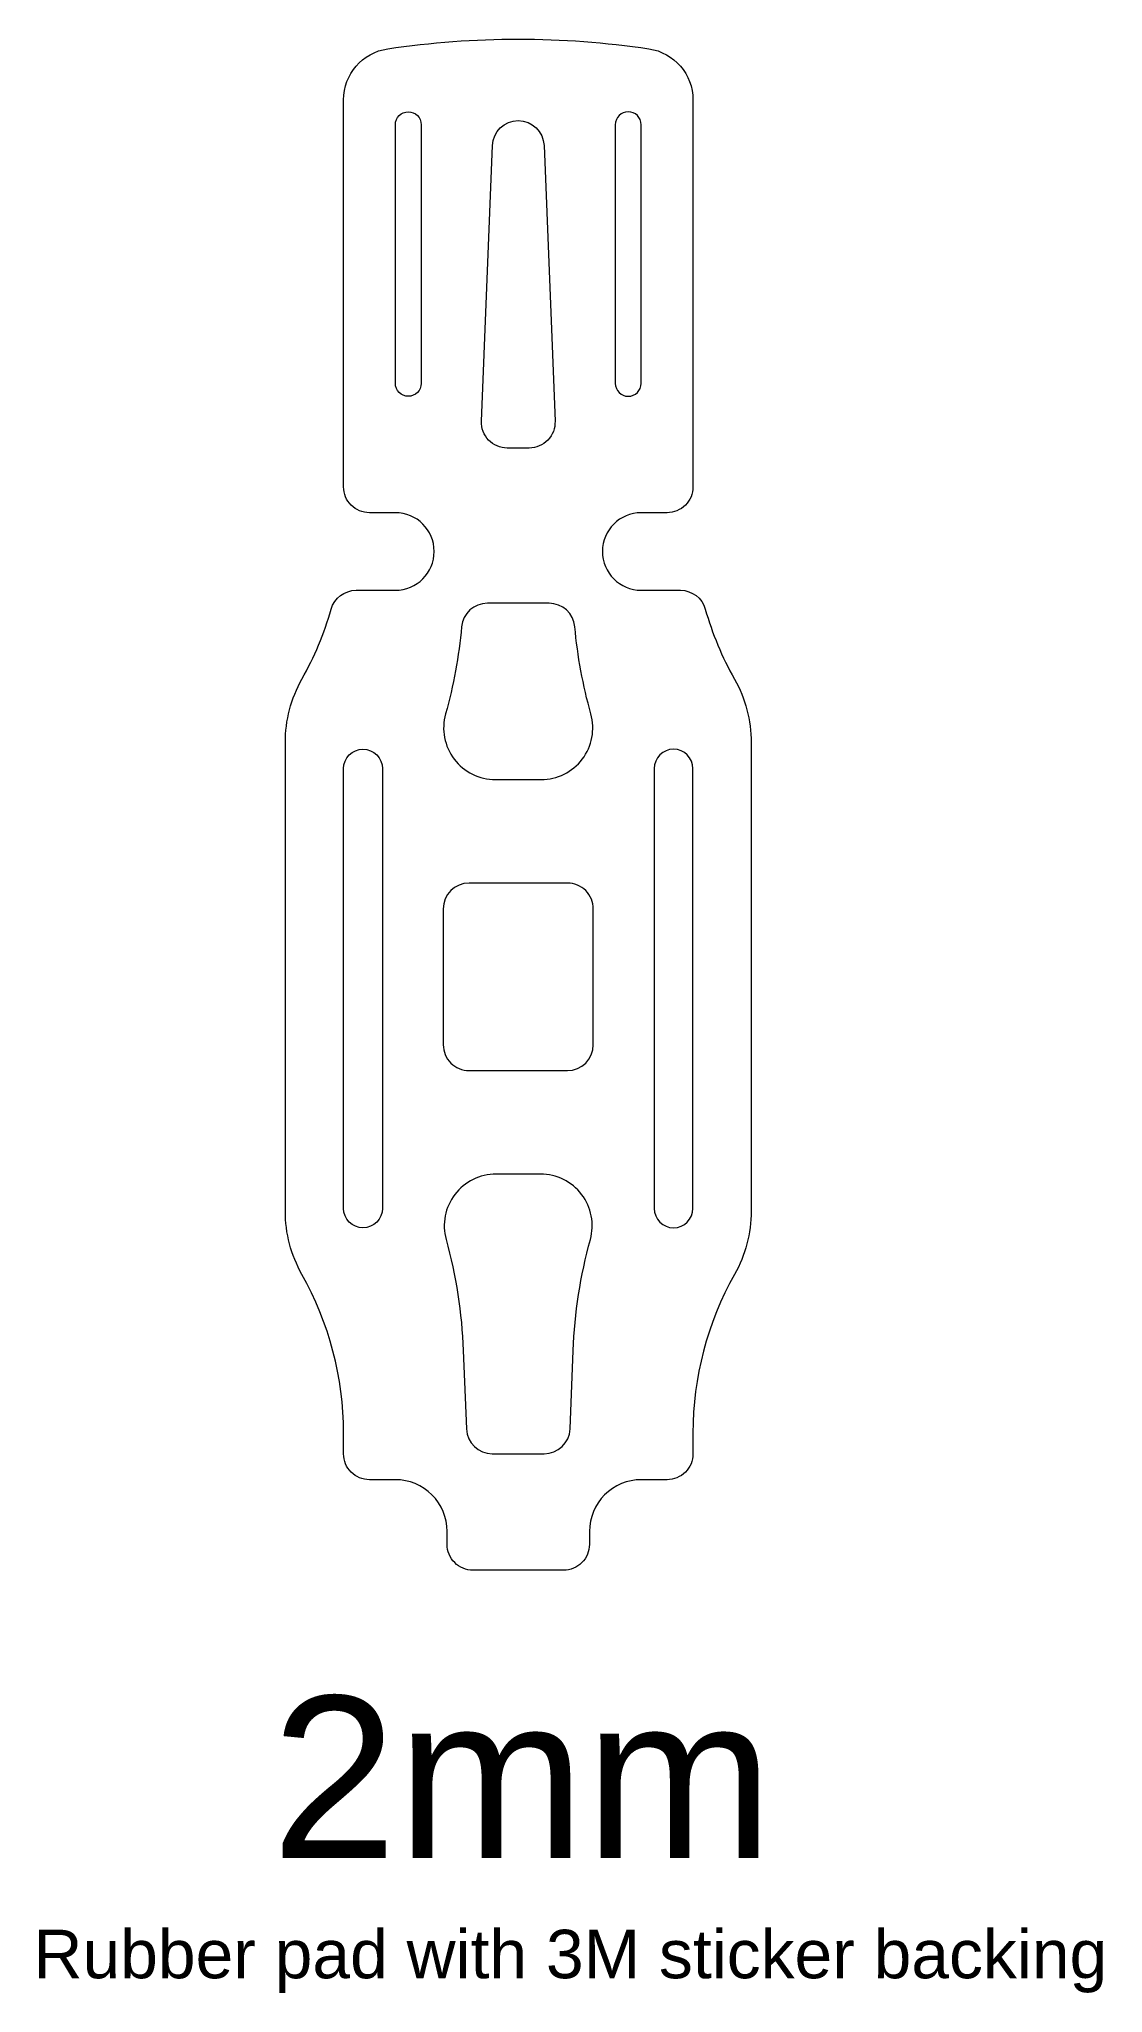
# Model space of a CAD drawing. Header units: millimetres. Extents: x 66 to 148, y 66 to 217.
import ezdxf

# ---------------------------------------------------------------- set-up
doc = ezdxf.new("R2010")
doc.units = ezdxf.units.MM
doc.layers.add('6', color=250, linetype='Continuous')
doc.layers.add('Draw', color=1, linetype='Continuous')
doc.styles.get("Standard").update_dxf_attribs({"font": 'arial.ttf'})

msp = doc.modelspace()

# ---------------------------------------------------------------- linework, layer by layer
at = {"layer": '6', "lineweight": 0}
for points in [[(84.74, 126.72), (84.74, 162.94, -0.128879), (86.02, 167.85, 0.058893), (88.28, 173.26, -0.335114), (90.2, 174.72), (93.24, 174.72, 1), (93.24, 180.72), (91.24, 180.72, -0.414214), (89.24, 182.72), (89.24, 212.64, -0.371554), (92.65, 216.59, -0.07404), (112.83, 216.59, -0.371554), (116.24, 212.64), (116.24, 182.72, -0.414214), (114.24, 180.72), (112.24, 180.72, 1), (112.24, 174.72), (115.27, 174.72, -0.335114), (117.19, 173.26, 0.058893), (119.45, 167.85, -0.128879), (120.74, 162.94), (120.74, 126.72, -0.128879), (119.45, 121.82, 0.128879), (116.24, 109.56), (116.24, 107.95, -0.414214), (114.24, 105.95), (112.24, 105.95, 0.414214), (108.24, 101.95), (108.24, 100.95, -0.414214), (106.24, 98.95), (99.24, 98.95, -0.414214), (97.24, 100.95), (97.24, 101.95, 0.414214), (93.24, 105.95), (91.24, 105.95, -0.414214), (89.24, 107.95), (89.24, 109.56, 0.128879), (86.02, 121.82, -0.128879)], [(93.24, 210.72, -1), (95.24, 210.72), (95.24, 190.72, -1), (93.24, 190.72)], [(112.24, 210.72, 1), (110.24, 210.72), (110.24, 190.72, 1), (112.24, 190.72)], [(104.73, 209.12), (105.58, 187.8, -0.425903), (103.58, 185.72), (101.89, 185.72, -0.425903), (99.89, 187.8), (100.74, 209.12, -0.961023)], [(105.12, 173.72), (100.36, 173.72, 0.387585), (98.36, 171.9, -0.045184), (97.12, 165.16, 0.496437), (100.98, 160.08), (104.5, 160.08, 0.496437), (108.35, 165.16, -0.045184), (107.11, 171.9, 0.387585)], [(89.24, 160.93, -1), (92.24, 160.93), (92.24, 126.93, -1), (89.24, 126.93)], [(116.24, 160.93, 1), (113.24, 160.93), (113.24, 126.93, 1), (116.24, 126.93)], [(106.54, 152.08), (98.94, 152.08, 0.414211), (96.94, 150.08), (96.94, 139.58, 0.414216), (98.94, 137.58), (106.54, 137.58, 0.414211), (108.54, 139.58), (108.54, 150.08, 0.414216)], [(108.31, 124.52, 0.495315), (104.46, 129.58), (101.02, 129.58, 0.495315), (97.16, 124.52, -0.05732), (98.49, 115.94), (98.74, 109.87, 0.40262), (100.73, 107.95), (104.74, 107.95, 0.40262), (106.74, 109.87), (106.98, 115.94, -0.05732)]]:
    msp.add_lwpolyline(points, format="xyb", close=True, dxfattribs=at)

# ---------------------------------------------------------------- texts
at = {"layer": 'Draw'}
for s, height, p in [('2mm', 12.5, (83.65, 76.71)), ('Rubber pad with 3M sticker backing', 3.75, (65.28, 67.4))]:
    msp.add_text(s, height=height, dxfattribs=at).set_placement(p)

doc.saveas('drawing.dxf')
